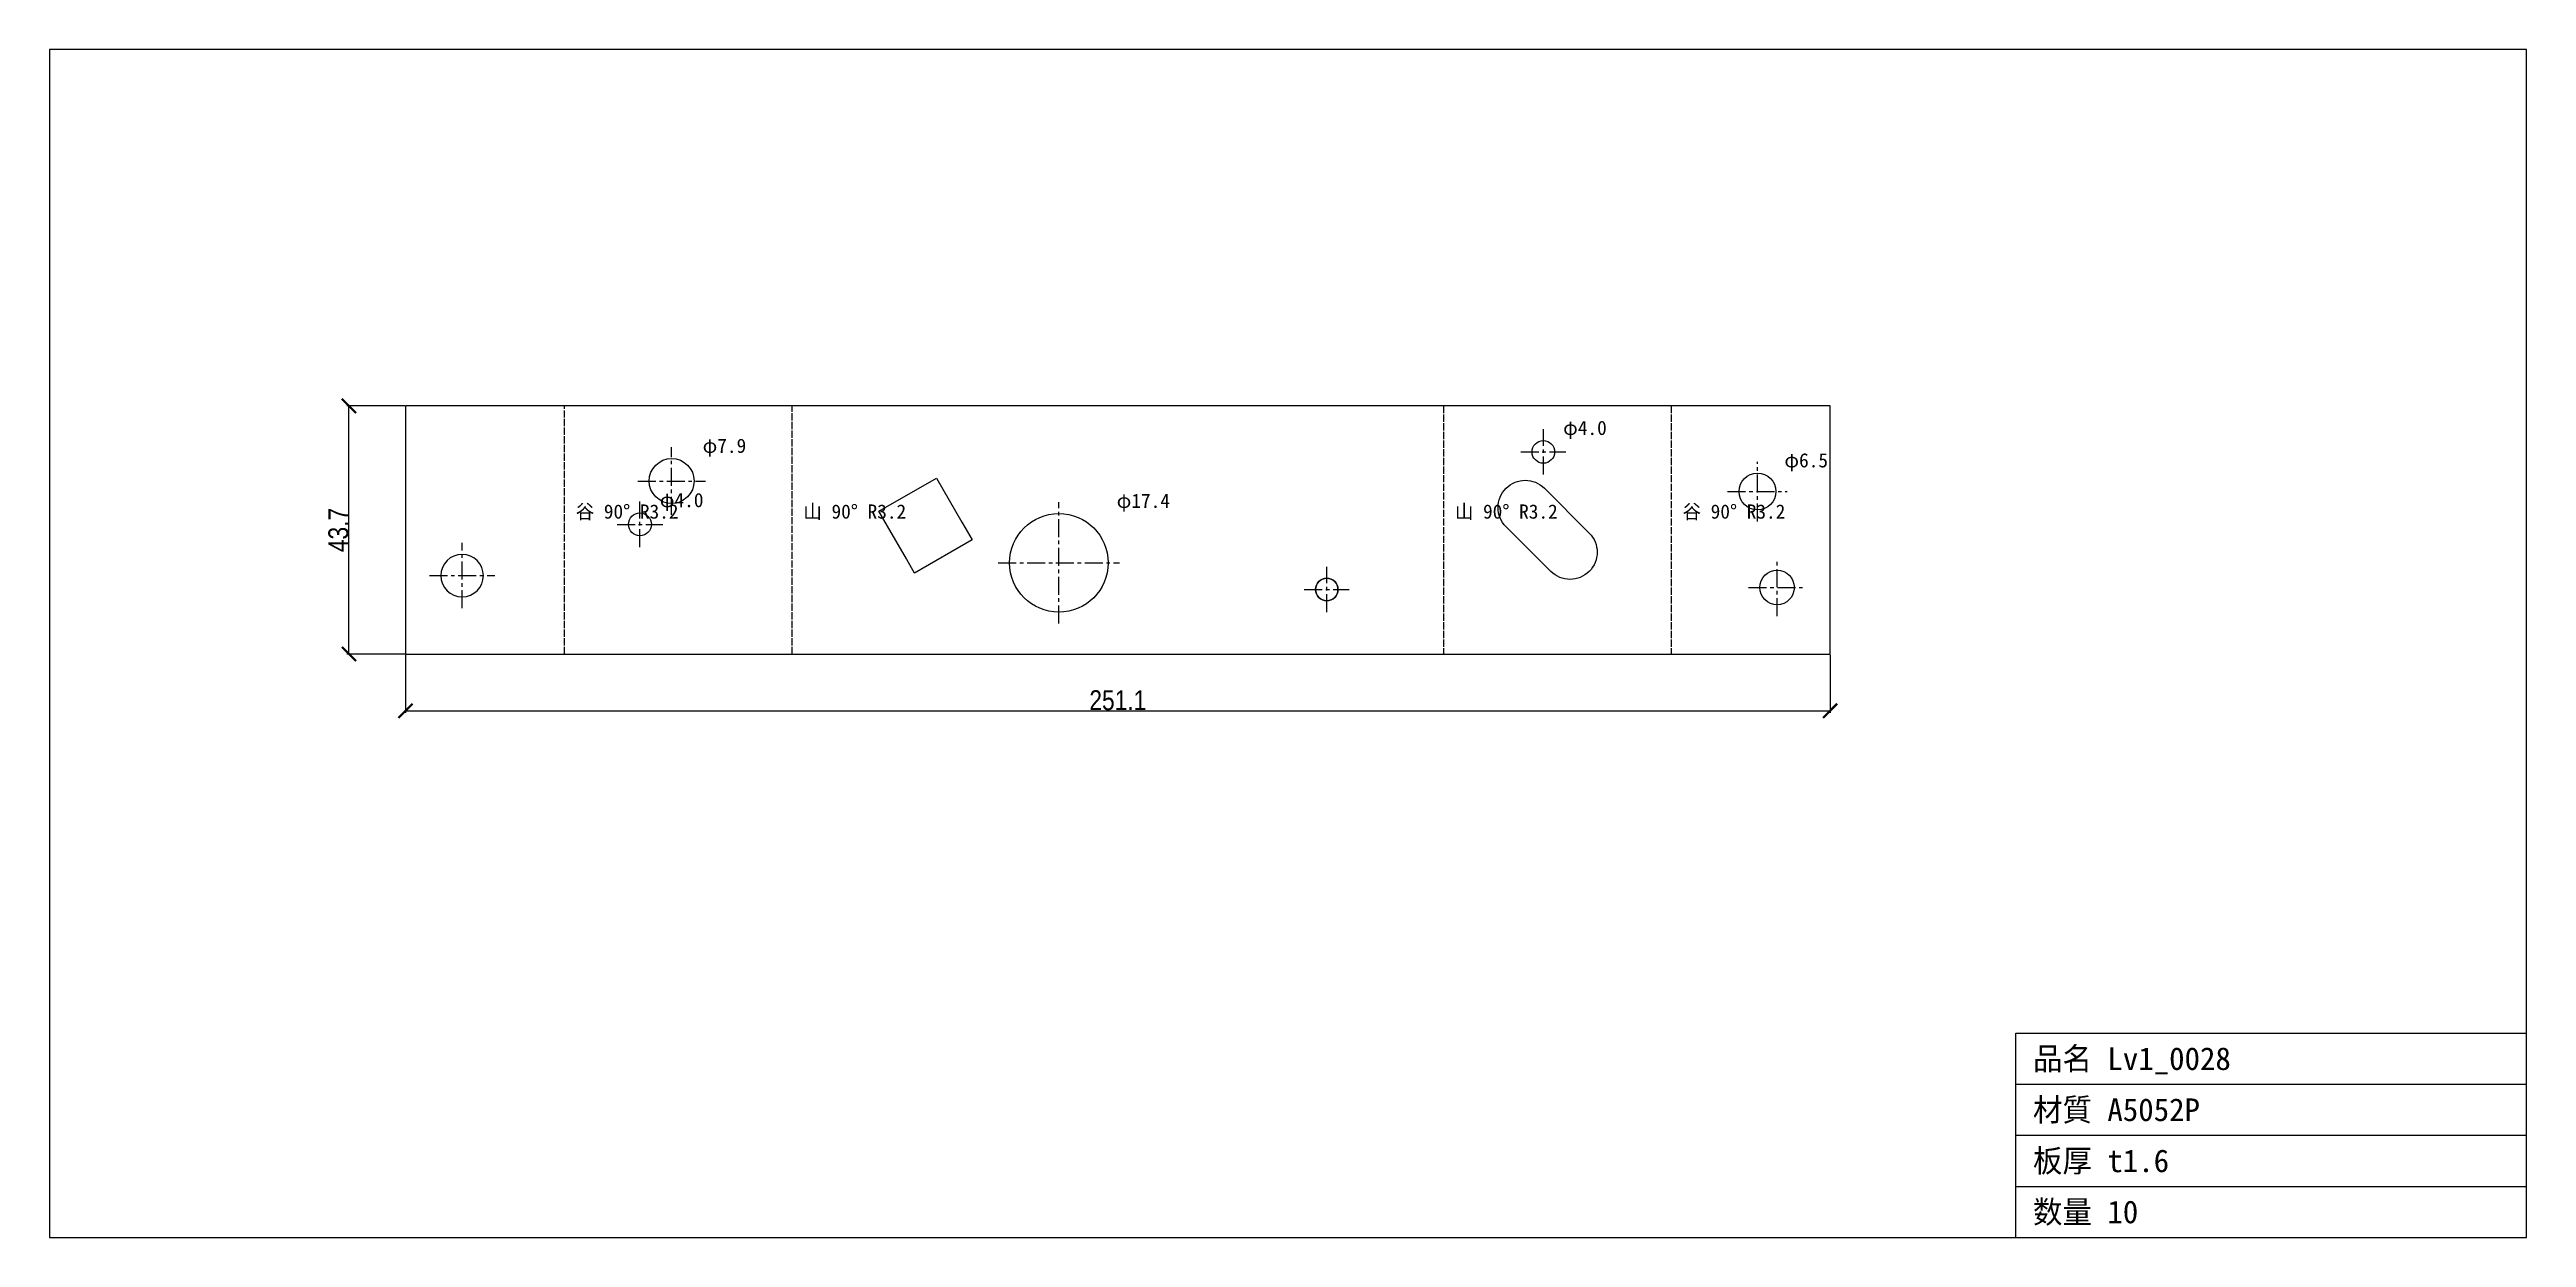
# Model space of a CAD drawing. Header units: millimetres. Extents: x -134 to 303, y -103 to 107.
import ezdxf

# ---------------------------------------------------------------- set-up
doc = ezdxf.new("R2010")
doc.units = ezdxf.units.MM
doc.linetypes.add('CENTER', pattern=[5.08, 3.175, -0.635, 0.635, -0.635])
doc.linetypes.add('DASHED', pattern=[1.524, 1.27, -0.254])
for name, color, linetype in [('11', 7, 'Continuous'), ('13', 7, 'Continuous'), ('16', 7, 'Continuous'), ('2', 7, 'Continuous'), ('3', 7, 'Continuous'), ('7', 7, 'Continuous')]:
    doc.layers.add(name, color=color, linetype=linetype)
doc.styles.add('OpenSansCondensed-Light', font='OpenSansCondensed-Light.ttf')
doc.dimstyles.new('EZDXF', dxfattribs={"dimtxt": 0.25, "dimasz": 0.175, "dimexe": 0.375, "dimexo": 0.125, "dimgap": 0.1, "dimtad": 1, "dimlfac": 100, "dimzin": 12, "dimdsep": 46, "dimtxsty": 'OpenSansCondensed-Light', "dimblk": 'ARCHTICK', "dimcen": 2.5, "dimazin": 3, "dimtfac": 0.5, "dimtmove": 2, "dimatfit": 3})

# ---------------------------------------------------------------- blocks, each defined once
blk = doc.blocks.new('HOLE_D6_06')
blk.add_circle((0, 0), 3.03)
blk = doc.blocks.new('HOLE_D6_51')
blk.add_circle((0, 0), 3.25)
blk = doc.blocks.new('HOLE_D4_05')
blk.add_circle((0, 0), 2.02)
blk = doc.blocks.new('_ARCHTICK')
at = {"color": 0, "linetype": 'BYBLOCK', "const_width": 0.15}
blk.add_lwpolyline([(-0.5, -0.5), (0.5, 0.5)], dxfattribs=at)

msp = doc.modelspace()

# ---------------------------------------------------------------- linework, layer by layer
at = {"layer": '13', "color": 1, "linetype": 'DASHED'}
for p, q in [((-43.28, 21.86), (-43.28, 43.72)), ((-3.14, 0), (-3.14, 43.72)), ((111.73, 43.72), (111.73, 0)), ((151.86, 43.72), (151.86, 0)), ((-43.28, 0), (-43.28, 21.86))]:
    msp.add_line(p, q, dxfattribs=at)
at = {"layer": '16', "color": 7, "linetype": 'CONTINUOUS'}
for p, q in [((302.63, 106.5), (-134.05, 106.5)), ((-134.05, 106.5), (-134.05, -102.78)), ((302.63, -102.78), (302.63, 106.5)), ((212.63, -102.78), (212.63, -66.78)), ((212.63, -66.78), (302.63, -66.78)), ((212.63, -75.78), (302.63, -75.78)), ((212.63, -84.78), (302.63, -84.78)), ((212.63, -93.78), (302.63, -93.78)), ((-134.05, -102.78), (302.63, -102.78))]:
    msp.add_line(p, q, dxfattribs=at)
at = {"layer": '2', "color": 1, "linetype": 'CENTER'}
for p, q in [((129.31, 31.62), (129.31, 39.6)), ((-24.37, 24.54), (-24.37, 36.45)), ((125.32, 35.61), (133.3, 35.61)), ((167.06, 23.38), (167.06, 33.89)), ((-30.32, 30.49), (-18.41, 30.49)), ((-29.97, 18.83), (-29.97, 26.88)), ((43.9, 5.38), (43.9, 26.75)), ((161.8, 28.64), (172.31, 28.64)), ((-34, 22.85), (-25.95, 22.85)), ((-61.32, 8.06), (-61.32, 19.57)), ((-67.08, 13.82), (-55.57, 13.82)), ((33.22, 16.07), (54.59, 16.07)), ((91.12, 7.39), (91.12, 15.34)), ((170.53, 6.7), (170.53, 16.76)), ((87.15, 11.37), (95.1, 11.37)), ((165.5, 11.73), (175.56, 11.73))]:
    msp.add_line(p, q, dxfattribs=at)
at = {"layer": '7', "color": 7, "linetype": 'CONTINUOUS'}
for p, q in [((179.85, 43.72), (-71.27, 43.72)), ((-71.27, 43.72), (-71.27, 0)), ((179.85, 0), (179.85, 43.72)), ((12.17, 25.18), (22.3, 31.02)), ((22.3, 31.02), (26.78, 23.25)), ((13.71, 22.52), (12.17, 25.18)), ((17.04, 16.75), (13.7, 22.52)), ((26.78, 23.25), (26.95, 22.95)), ((26.95, 22.95), (28.59, 20.13)), ((28.59, 20.13), (18.46, 14.28)), ((17.1, 16.64), (17.04, 16.75)), ((18.46, 14.28), (17.1, 16.64)), ((-71.27, 0), (179.85, 0))]:
    msp.add_line(p, q, dxfattribs=at)
msp.add_lwpolyline([(129.51, 29.21), (137.39, 21.33, -1), (130.62, 14.56), (122.74, 22.43, -1)], format="xyb", close=True, dxfattribs=at)
for centre, radius in [((129.31, 35.61), 1.99), ((-24.37, 30.49), 3.96), ((-24.37, 30.49), 3.96), ((43.9, 16.07), 8.69), ((91.12, 11.37), 1.98)]:
    msp.add_circle(centre, radius, dxfattribs=at)
for centre, radius, start, end in [((-61.32, 13.82), 3.75, 0, 180), ((-61.32, 13.82), 3.75, 180, 0), ((91.12, 11.37), 1.98, 0, 180), ((91.12, 11.37), 1.98, 180, 0)]:
    msp.add_arc(centre, radius, start, end, dxfattribs=at)

# ---------------------------------------------------------------- block references
for name, p in [('HOLE_D6_51', (167.06, 28.64)), ('HOLE_D4_05', (-29.97, 22.85)), ('HOLE_D6_06', (170.53, 11.73))]:
    msp.add_blockref(name, p, dxfattribs=at)

# ---------------------------------------------------------------- texts
at = {"layer": '3', "color": 2}
for s, height, p in [('φ4.0', 2.5, (132.8, 38.6)), ('φ7.9', 2.5, (-18.91, 35.45)), ('φ6.5', 2.5, (171.81, 32.89)), ('谷 90° R3.2', 2.5, (-41.28, 23.86)), ('φ4.0', 2.5, (-26.45, 25.88)), ('山 90° R3.2', 2.5, (-1.14, 23.86)), ('φ17.4', 2.5, (54.09, 25.75)), ('山 90° R3.2', 2.5, (113.73, 23.86)), ('谷 90° R3.2', 2.5, (153.86, 23.86)), ('品名 Lv1_0028', 4, (215.63, -73.28)), ('材質 A5052P', 4, (215.63, -82.28)), ('板厚 t1.6', 4, (215.63, -91.28)), ('数量 10', 4, (215.63, -100.28))]:
    msp.add_text(s, height=height, dxfattribs=at).set_placement(p)

# ---------------------------------------------------------------- dimensions: what is measured, and where the dimension line sits
at = {"layer": '11', "color": 2}
msp.add_linear_dim(base=(-81.27, 0), p1=(-71.27, 0), p2=(-71.27, 43.72), angle=90, dimstyle='EZDXF', override={"dimtxt": 3.5, "dimasz": 2.5, "dimdec": 1, "dimlfac": 1}, dxfattribs=at).render()
msp.add_linear_dim(base=(-71.27, -10), p1=(-71.27, 0), p2=(179.85, 0), dimstyle='EZDXF', override={"dimtxt": 3.5, "dimasz": 2.5, "dimdec": 1, "dimlfac": 1}, dxfattribs=at).render()

doc.saveas('drawing.dxf')
